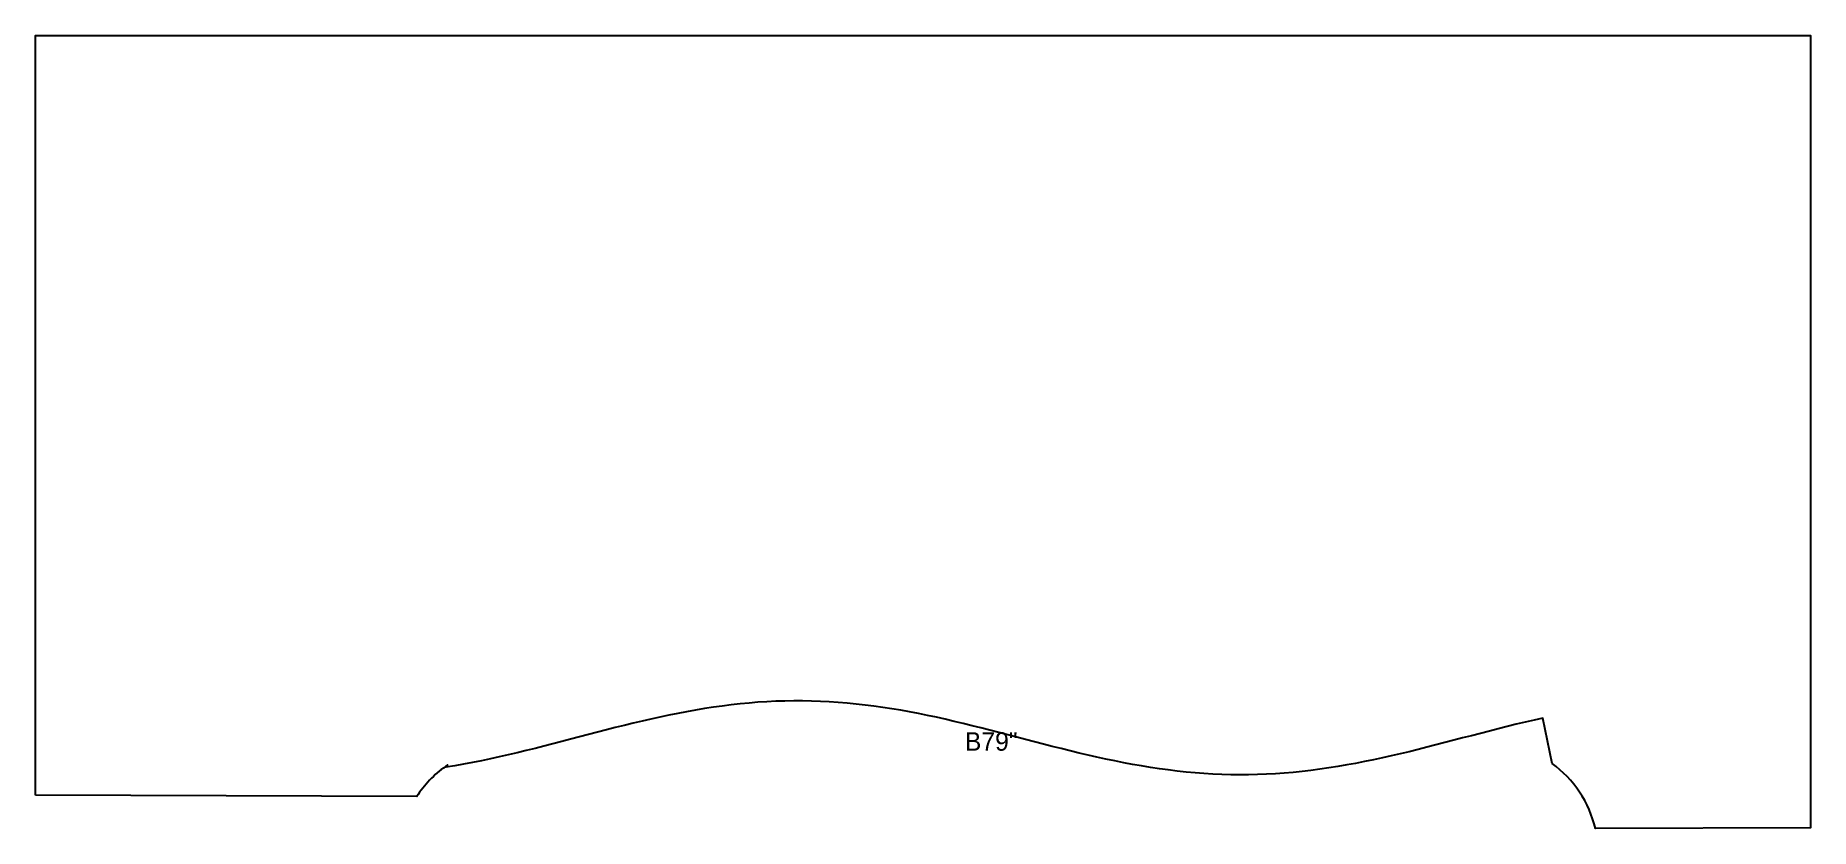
# Model space of a CAD drawing. Header units: inches. Extents: x 0 to 48, y 27.5 to 49.
import ezdxf
from ezdxf.enums import TextEntityAlignment as Align

# ---------------------------------------------------------------- set-up
doc = ezdxf.new("R2010")
doc.units = ezdxf.units.IN

msp = doc.modelspace()

# ---------------------------------------------------------------- linework, layer by layer
at = {"layer": 'OUTLINE'}
msp.add_lwpolyline([(0, 28.453), (0, 49), (48, 49), (48, 27.563), (42.182, 27.547), (42.149, 27.678), (42.109, 27.807), (42.064, 27.934), (42.013, 28.059), (41.957, 28.182), (41.895, 28.302), (41.828, 28.419), (41.756, 28.532), (41.679, 28.643), (41.596, 28.75), (41.509, 28.853), (41.418, 28.952), (41.322, 29.047), (41.222, 29.137), (41.118, 29.223), (41.01, 29.304), (40.764, 30.535), (40.523, 30.48), (40.281, 30.424), (40.04, 30.366), (39.799, 30.307), (39.558, 30.246), (39.317, 30.184), (39.075, 30.122), (38.834, 30.059), (38.593, 29.996), (38.352, 29.933), (38.111, 29.87), (37.869, 29.808), (37.628, 29.746), (37.387, 29.686), (37.146, 29.626), (36.905, 29.569), (36.663, 29.513), (36.422, 29.458), (36.181, 29.406), (35.94, 29.357), (35.698, 29.31), (35.457, 29.266), (35.216, 29.224), (34.975, 29.186), (34.734, 29.151), (34.492, 29.119), (34.251, 29.091), (34.01, 29.067), (33.769, 29.046), (33.528, 29.029), (33.286, 29.016), (33.045, 29.007), (32.804, 29.001), (32.563, 29), (32.322, 29.003), (32.08, 29.01), (31.839, 29.02), (31.598, 29.035), (31.357, 29.053), (31.116, 29.075), (30.874, 29.101), (30.633, 29.131), (30.392, 29.164), (30.151, 29.2), (29.91, 29.239), (29.668, 29.282), (29.427, 29.327), (29.186, 29.375), (28.945, 29.426), (28.704, 29.479), (28.462, 29.533), (28.221, 29.59), (27.98, 29.649), (27.739, 29.708), (27.497, 29.769), (27.256, 29.831), (27.015, 29.894), (26.774, 29.957), (26.533, 30.02), (26.291, 30.083), (26.05, 30.146), (25.809, 30.208), (25.568, 30.269), (25.327, 30.329), (25.085, 30.388), (24.844, 30.446), (24.603, 30.501), (24.362, 30.555), (24.121, 30.606), (23.879, 30.655), (23.638, 30.702), (23.397, 30.745), (23.156, 30.786), (22.915, 30.823), (22.673, 30.857), (22.432, 30.888), (22.191, 30.915), (21.95, 30.939), (21.709, 30.959), (21.467, 30.975), (21.226, 30.987), (20.985, 30.995), (20.744, 30.999), (20.503, 31), (20.261, 30.996), (20.02, 30.988), (19.779, 30.977), (19.538, 30.961), (19.296, 30.942), (19.055, 30.918), (18.814, 30.892), (18.573, 30.861), (18.332, 30.828), (18.09, 30.791), (17.849, 30.75), (17.608, 30.707), (17.367, 30.661), (17.126, 30.612), (16.884, 30.561), (16.643, 30.508), (16.402, 30.453), (16.161, 30.395), (15.92, 30.337), (15.678, 30.277), (15.437, 30.215), (15.196, 30.153), (14.955, 30.091), (14.714, 30.028), (14.472, 29.964), (14.231, 29.901), (13.99, 29.839), (13.749, 29.777), (13.508, 29.716), (13.266, 29.656), (13.025, 29.597), (12.784, 29.54), (12.543, 29.485), (12.302, 29.432), (12.06, 29.381), (11.819, 29.333), (11.578, 29.287), (11.337, 29.244), (11.095, 29.205), (11.144, 29.267), (11.086, 29.226), (11.029, 29.184), (10.973, 29.141), (10.918, 29.097), (10.864, 29.051), (10.811, 29.004), (10.759, 28.955), (10.708, 28.906), (10.659, 28.855), (10.61, 28.803), (10.563, 28.75), (10.517, 28.696), (10.473, 28.64), (10.43, 28.584), (10.388, 28.527), (10.348, 28.469), (10.309, 28.41)], close=True, dxfattribs=at)

# ---------------------------------------------------------------- texts
at = {"layer": 'LABELS'}
msp.add_text('B79"', height=0.5, dxfattribs=at).set_placement((25.845, 29.902), align=Align.MIDDLE_CENTER)

doc.saveas('drawing.dxf')
